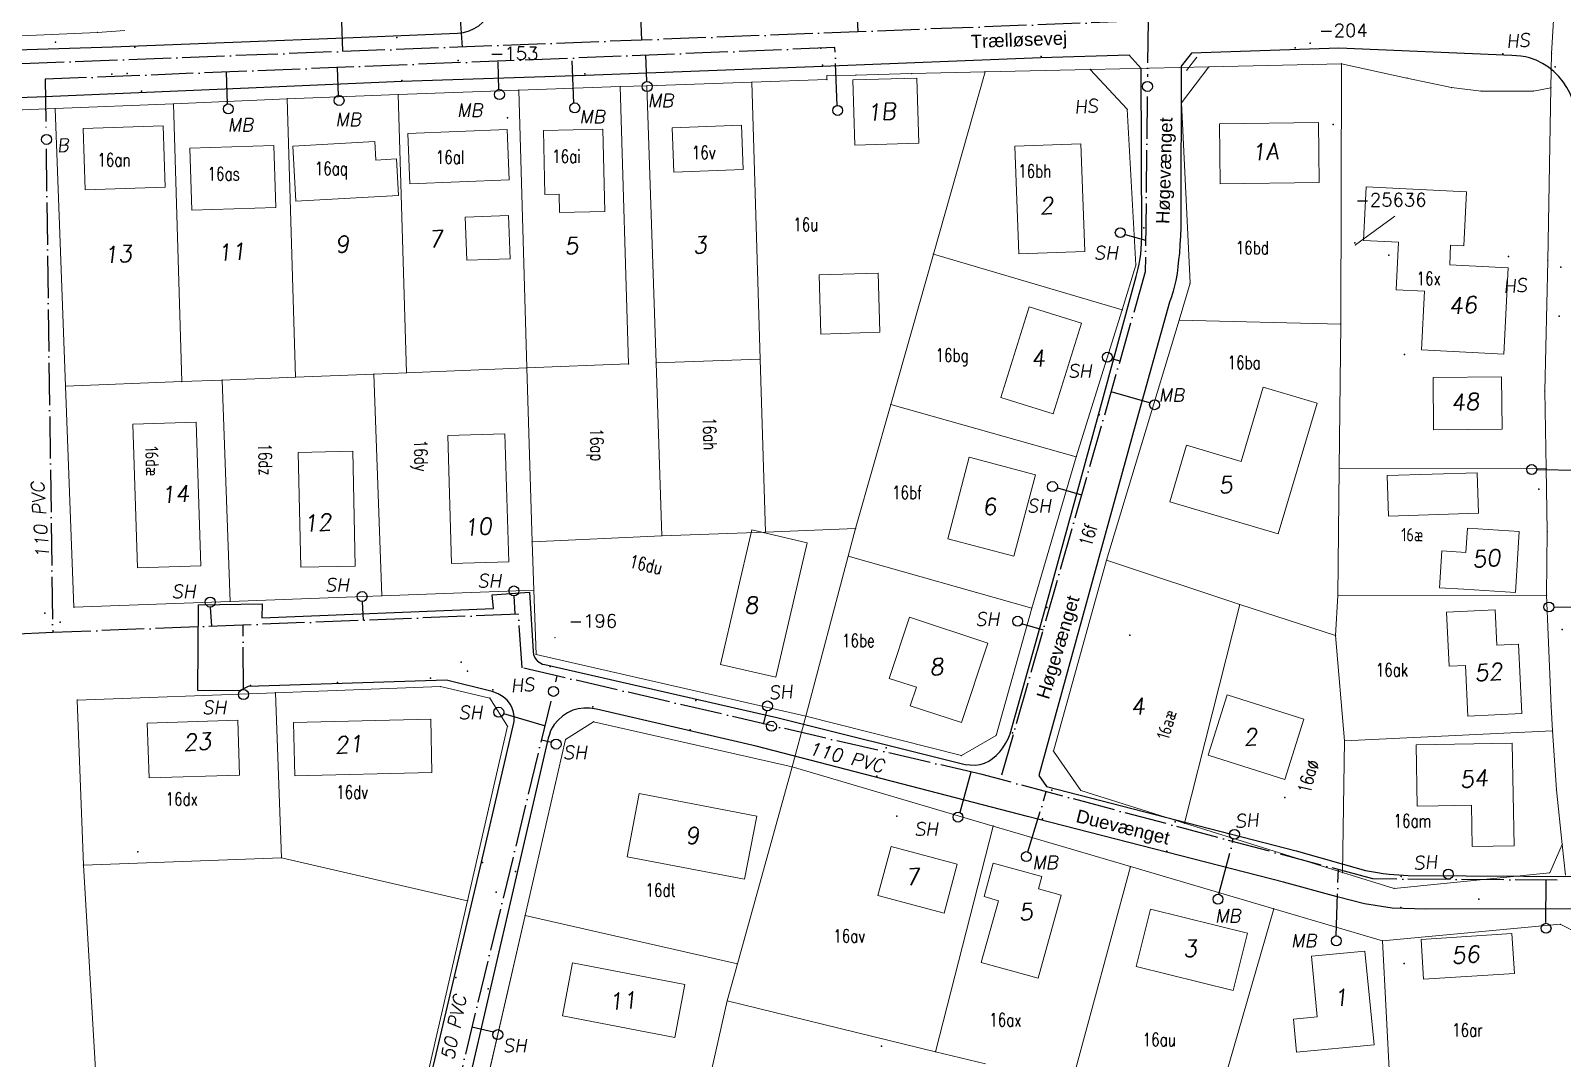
# Model space of a CAD drawing. Header units: millimetres. Extents: x 672113 to 680957, y 6130092 to 6137781.
# Drawn here: x 674425.1 to 674657, y 6132863.6 to 6133019.2 of the extents above; entities that cross this region are included whole.
import ezdxf

# ---------------------------------------------------------------- set-up
doc = ezdxf.new("R2010")
doc.units = ezdxf.units.MM
doc.header["$LTSCALE"] = 0.5
doc.linetypes.add('VVS3', pattern=[16, 12.8, -1.6, 0, -1.6])
for name, color, linetype, lineweight in [('bygning', 1, 'Continuous', 5), ('MILJOE', 1, 'Continuous', 5), ('OPTAGETVEJ', 1, 'Continuous', 5), ('skel', 142, 'Continuous', 5), ('SKELKREDS', 1, 'Continuous', 5), ('SKELPKT', 1, 'Continuous', 5)]:
    doc.layers.add(name, color=color, linetype=linetype, lineweight=lineweight)
for name, color, linetype, lineweight, plot in [('FIKS_PILE', 9, 'Continuous', 5, False), ('FIKS_TEKST', 6, 'Continuous', 5, False), ('FIKSPUNKT', 1, 'Continuous', 5, False), ('Hjælpelinie', 50, 'Continuous', 0, False)]:
    doc.layers.add(name, color=color, linetype=linetype, lineweight=lineweight, plot=plot)
for name, color, linetype in [('Husnr', 3, 'Continuous'), ('MATRNR', 12, 'Continuous'), ('Spildevand', 2, 'Continuous'), ('TF_V_---_Stikledning', 150, 'VVS3'), ('TF_V_---_Stophane', 3, 'Continuous'), ('TF_V_---_Tekst', 1, 'Continuous'), ('Vej', 7, 'Continuous'), ('Vejnavn', 9, 'Continuous')]:
    doc.layers.add(name, color=color, linetype=linetype)
doc.styles.add('Ariel', font='arial.ttf')
doc.styles.add('ROMANS', font='ROMANS')
doc.styles.get("Standard").update_dxf_attribs({"font": 'romans.shx', "width": 0.75})

# ---------------------------------------------------------------- blocks, each defined once
blk = doc.blocks.new('270554_270554.DWG_FMEBLOCK9')
at = {"layer": 'MILJOE', "color": 7}
blk.add_lwpolyline([(121.07, 60), (127.56, 88.26), (133.68, 114.93), (137.93, 117.6), (167.96, 110.76), (170.04, 118.46), (129.22, 127.81), (128.86, 137.53), (105.88, 136.68), (82.89, 135.82), (59.25, 134.95), (57.99, 168.42), (56.43, 210.45), (42.83, 209.9)], dxfattribs=at)
blk.add_lwpolyline([(122.24, 121.18), (124.9, 116.92), (118.84, 90.51), (90.67, 97.02), (60.69, 95.91), (59.77, 120.88), (89.75, 122), (114.74, 122.92)], close=True, dxfattribs=at)
blk = doc.blocks.new('270554_270554.DWG_FMEBLOCK64')
at = {"layer": 'FIKS_PILE', "color": 6}
blk.add_line((2.98, 2.17), (-2.98, -2.17), dxfattribs=at)

msp = doc.modelspace()

# ---------------------------------------------------------------- linework, layer by layer
at = {"layer": 'bygning'}
for points in [[(674549.88, 6133001.9, 42.95), (674559.6, 6133002.18, 43.32), (674559.31, 6133012.04, 43.31), (674549.6, 6133011.76, 43.3)], [(674433.42, 6132995.14, 39.23), (674445.5, 6132995.52, 39.5), (674445.2, 6133004.82, 39.49), (674433.12, 6133004.43, 39.48)], [(674482.24, 6133003.64, 40.03), (674482.56, 6132996.02, 40.04), (674497.6, 6132996.66, 40.05), (674497.27, 6133004.28, 40.04)], [(674511.77, 6133004.31, 41.01), (674502.77, 6133004.1, 41.18), (674502.99, 6132994.42, 41.19), (674505.15, 6132994.47, 41.19), (674505.21, 6132991.7, 41.2), (674512.06, 6132991.86, 41.2)], [(674522.25, 6133004.49, 40.45), (674522.52, 6132997.78, 40.56), (674533.02, 6132998.19, 40.56), (674532.75, 6133004.91, 40.56)], [(674605.09, 6133005.11, 45.62), (674605.21, 6132996.05, 45.75), (674620.2, 6132996.24, 45.74), (674620.08, 6133005.31, 45.96)], [(674465.3, 6132993.41, 40.57), (674480.82, 6132994.28, 40.04), (674480.52, 6132999.81, 40.11), (674477.4, 6132999.63, 40.11), (674477.24, 6133002.42, 40.11), (674464.84, 6133001.73, 40.1)], [(674574.13, 6133001.74, 42.94), (674574.74, 6132985.41, 42.98), (674584.73, 6132985.78, 43.22), (674584.13, 6133002.11, 43.2)], [(674449.54, 6132992.03, 40.57), (674462.28, 6132992.43, 40.57), (674461.98, 6133001.86, 40.57), (674449.24, 6133001.45, 40.56)], [(674627.32, 6132995.6, 46.29), (674626.91, 6132987.46, 46.29), (674632.2, 6132987.19, 46.3), (674631.84, 6132980, 46.3), (674636.12, 6132979.78, 46.3), (674635.67, 6132970.88, 46.31), (674648.13, 6132970.25, 46.32), (674648.8, 6132983.32, 46.31), (674639.94, 6132983.77, 46.3), (674640.09, 6132986.76, 46.3), (674642.1, 6132986.66, 46.3), (674642.51, 6132994.83, 46.3)], [(674491.16, 6132984.45, 40.08), (674497.71, 6132984.68, 40.09), (674497.47, 6132991.23, 40.08), (674490.93, 6132991, 40.08)], [(674544.78, 6132973.29, 40.74), (674553.71, 6132973.57, 40.79), (674553.42, 6132982.53, 40.69), (674544.5, 6132982.25, 40.64)], [(674584.22, 6132974.92, 43.23), (674576.28, 6132977.4, 42.93), (674572, 6132963.69, 42.84), (674579.94, 6132961.21, 42.98)], [(674597.57, 6132947.88, 45.74), (674613.98, 6132943.02, 45.78), (674619.86, 6132962.84, 44.89), (674611.71, 6132965.25, 44.85), (674608.38, 6132954.01, 44.81), (674600.11, 6132956.46, 45.24)], [(674637.5, 6132958.77, 46.71), (674647.88, 6132958.86, 46.72), (674647.81, 6132966.82, 46.71), (674637.43, 6132966.73, 46.7)], [(674450.9, 6132938.2, 39.86), (674450.21, 6132959.94, 39.87), (674440.62, 6132959.63, 39.86), (674441.31, 6132937.9, 39.88)], [(674488.31, 6132957.94, 40.2), (674488.87, 6132938.56, 40.22), (674497.51, 6132938.81, 40.23), (674496.94, 6132958.19, 40.21)], [(674465.66, 6132955.37, 40.25), (674466.03, 6132937.96, 40.3), (674474.27, 6132938.14, 40.3), (674473.9, 6132955.55, 40.25)], [(674567.21, 6132954.62, 42.38), (674563.96, 6132942.26, 42.39), (674573.98, 6132939.63, 42.39), (674577.23, 6132951.99, 42.41)], [(674644.32, 6132946.15, 46.6), (674644.12, 6132952.29, 46.6), (674630.47, 6132951.85, 46.6), (674630.67, 6132945.71, 46.6)], [(674529.56, 6132923.27, 41.32), (674537.93, 6132921.32, 41.53), (674542.68, 6132941.69, 41.52), (674534.31, 6132943.64, 41.51)], [(674642.06, 6132934.63, 46.71), (674649.91, 6132934.14, 46.71), (674650.48, 6132943.38, 46.71), (674642.64, 6132943.87, 46.7), (674642.41, 6132940.22, 46.7), (674638.76, 6132940.45, 46.7), (674638.41, 6132934.86, 46.71)], [(674558.16, 6132930.4, 43.69), (674555.11, 6132921.15, 43.43), (674559.22, 6132919.8, 43.44), (674558.3, 6132917, 43.44), (674566.04, 6132914.45, 43.42), (674570.02, 6132926.49, 43.39)], [(674639.46, 6132931.18, 46.76), (674639.84, 6132922.97, 46.77), (674642.33, 6132923.09, 46.77), (674642.69, 6132915.43, 46.78), (674650.84, 6132915.81, 46.78), (674650.35, 6132926.32, 46.77), (674647.06, 6132926.16, 46.77), (674646.81, 6132931.52, 46.77)], [(674614.97, 6132905.82, 44.65), (674617.88, 6132914.97, 44.59), (674606.28, 6132918.65, 44.58), (674603.38, 6132909.5, 44.64)], [(674443.08, 6132906.06, 39.86), (674456.76, 6132906.49, 39.87), (674456.5, 6132914.81, 39.86), (674442.81, 6132914.37, 39.85)], [(674465.15, 6132906.39, 39.72), (674485.9, 6132906.91, 39.78), (674485.7, 6132914.96, 39.77), (674464.95, 6132914.44, 39.76)], [(674643.35, 6132895.68, 46.79), (674649.69, 6132895.8, 46.8), (674649.39, 6132911.35, 46.78), (674634.86, 6132911.07, 46.77), (674635.04, 6132901.77, 46.78), (674638.19, 6132901.83, 46.78), (674643.22, 6132901.93, 46.78)], [(674515.43, 6132894.13, 40.59), (674533.22, 6132890.72, 40.63), (674535.05, 6132900.29, 40.62), (674517.27, 6132903.69, 40.61)], [(674553.4, 6132888.27, 41.78), (674563.41, 6132885.57, 41.76), (674565.41, 6132893, 41.76), (674555.4, 6132895.69, 41.75)], [(674570.86, 6132893.16, 41.53), (674569.46, 6132888.09, 41.56), (674571.63, 6132887.48, 42.13), (674569.04, 6132878.11, 42.08), (674577.64, 6132875.73, 42.37), (674581.13, 6132888.34, 42.6), (674577.71, 6132889.29, 42.72), (674578.21, 6132891.13, 42.77)], [(674594.65, 6132886.19, 43.46), (674592.5, 6132877.51, 43.49), (674607.18, 6132873.86, 43.51), (674609.34, 6132882.54, 43.5)], [(674636, 6132875.58, 45.33), (674649.74, 6132876.47, 45.34), (674649.35, 6132882.5, 45.33), (674635.61, 6132881.62, 45.33)], [(674627.12, 6132879.84, 44.29), (674619.02, 6132879.06, 43.87), (674619.9, 6132869.91, 43.88), (674616.28, 6132869.56, 43.85), (674616.77, 6132864.53, 43.83), (674628.49, 6132865.66, 44.3)], [(674522.65, 6132866.76, 40.3), (674524.19, 6132874.81, 40.35), (674507.18, 6132878.08, 40.28), (674505.64, 6132870.03, 40.37)]]:
    msp.add_polyline3d(points, close=True, dxfattribs=at)
at = {"layer": 'FIKSPUNKT', "color": 6}
for p in [(674625.64, 6132986.76), (674504.52, 6132927.29)]:
    msp.add_point(p, dxfattribs=at)
at = {"layer": 'Hjælpelinie'}
msp.add_line((674601.65, 6133015.23), (674600.1, 6133013.22), dxfattribs=at)
at = {"layer": 'MILJOE', "color": 7}
msp.add_lwpolyline([(674654.78, 6132984.39), (674655.27, 6133010.58), (674652.62, 6133010.09), (674644.69, 6133010.09), (674640.23, 6133010.62), (674633.48, 6133012.06), (674623.56, 6133014.23), (674623.46, 6132974.76), (674623.22, 6132952.94), (674654.55, 6132952.97), (674654.32, 6132964.68)], close=True, dxfattribs=at)
at = {"layer": 'OPTAGETVEJ', "color": 8}
for p, q in [((674433.13, 6132892.88), (674435.03, 6132861.08)), ((674491.28, 6132887.48), (674483.52, 6132853.65))]:
    msp.add_line(p, q, dxfattribs=at)
at = {"layer": 'skel', "color": 40}
for p, q in [((674655.99, 6133026.23), (674655.36, 6133015.78)), ((674392.06, 6133017.08), (674435.28, 6133018.97)), ((674435.28, 6133018.97), (674439.42, 6133019.24)), ((674603.49, 6133013.75), (674585.54, 6133013.36)), ((674603.49, 6133013.75), (674599.33, 6133008.32)), ((674623.56, 6133014.23), (674603.49, 6133013.75)), ((674623.46, 6132974.76), (674623.56, 6133014.23)), ((674633.48, 6133012.06), (674623.56, 6133014.23)), ((674655.36, 6133015.78), (674655.27, 6133010.58)), ((674534.31, 6133011.42), (674518.44, 6133010.89)), ((674545.69, 6133011.81), (674534.31, 6133011.42)), ((674535.57, 6132969.5), (674534.31, 6133011.42)), ((674550.06, 6133012.51), (674545.67, 6133012.41)), ((674545.67, 6133012.41), (674545.69, 6133011.81)), ((674558.5, 6133012.74), (674550.06, 6133012.51)), ((674569.63, 6133013.02), (674558.5, 6133012.74)), ((674561.81, 6132985.39), (674569.63, 6133013.02)), ((674585.54, 6133013.36), (674569.63, 6133013.02)), ((674591.13, 6133007.33), (674585.54, 6133013.36)), ((674640.23, 6133010.62), (674633.48, 6133012.06)), ((674464, 6133008.93), (674446.76, 6133008.14)), ((674480.79, 6133009.56), (674464, 6133008.93)), ((674465.26, 6132966.76), (674464, 6133008.93)), ((674499.03, 6133010.24), (674480.79, 6133009.56)), ((674482.05, 6132967.43), (674480.79, 6133009.56)), ((674514.4, 6133010.75), (674499.03, 6133010.24)), ((674500.28, 6132968.19), (674499.03, 6133010.24)), ((674518.44, 6133010.89), (674514.4, 6133010.75)), ((674515.65, 6132968.76), (674514.4, 6133010.75)), ((674519.83, 6132968.92), (674518.44, 6133010.89)), ((674644.69, 6133010.09), (674640.23, 6133010.62)), ((674652.62, 6133010.09), (674644.69, 6133010.09)), ((674655.27, 6133010.58), (674652.62, 6133010.09)), ((674655.27, 6133010.58), (674654.78, 6132984.39)), ((674428.86, 6133007.42), (674415.27, 6133006.87)), ((674446.76, 6133008.14), (674428.86, 6133007.42)), ((674428.86, 6133007.42), (674430.43, 6132965.39)), ((674448.02, 6132966.08), (674446.76, 6133008.14)), ((674592.44, 6132983.72), (674591.13, 6133007.33)), ((674599.33, 6133008.32), (674600.66, 6132980.97)), ((674555.35, 6132962.6), (674561.81, 6132985.39)), ((674561.81, 6132985.39), (674590.38, 6132976.94)), ((674590.38, 6132976.94), (674592.44, 6132983.72)), ((674654.78, 6132984.39), (674654.32, 6132964.68)), ((674600.66, 6132980.97), (674599.01, 6132975.39)), ((674583.41, 6132954.71), (674590.38, 6132976.94)), ((674599.01, 6132975.39), (674588.01, 6132939.05)), ((674599.01, 6132975.39), (674623.46, 6132974.76)), ((674623.22, 6132952.94), (674623.46, 6132974.76)), ((674519.83, 6132968.92), (674535.57, 6132969.5)), ((674536.38, 6132943.3), (674535.57, 6132969.5)), ((674465.26, 6132966.76), (674477.1, 6132967.23)), ((674477.1, 6132967.23), (674482.05, 6132967.43)), ((674478.32, 6132933.65), (674477.1, 6132967.23)), ((674482.05, 6132967.43), (674500.28, 6132968.19)), ((674500.28, 6132968.19), (674515.65, 6132968.76)), ((674501.04, 6132941.82), (674500.28, 6132968.19)), ((674520.7, 6132942.73), (674519.83, 6132968.92)), ((674430.43, 6132965.39), (674448.02, 6132966.08)), ((674431.69, 6132931.92), (674430.43, 6132965.39)), ((674448.02, 6132966.08), (674454.12, 6132966.32)), ((674454.12, 6132966.32), (674465.26, 6132966.76)), ((674455.33, 6132932.79), (674454.12, 6132966.32)), ((674550.01, 6132943.83), (674555.35, 6132962.6)), ((674555.35, 6132962.6), (674583.41, 6132954.71)), ((674654.32, 6132964.68), (674654.55, 6132952.97)), ((674576.67, 6132931.8), (674583.41, 6132954.71)), ((674623.03, 6132933.71), (674623.22, 6132952.94)), ((674623.22, 6132952.94), (674654.55, 6132952.97)), ((674654.55, 6132952.97), (674654.7, 6132943.42)), ((674501.04, 6132941.82), (674520.7, 6132942.73)), ((674501.3, 6132934.5), (674501.04, 6132941.82)), ((674520.7, 6132942.73), (674536.38, 6132943.3)), ((674536.38, 6132943.3), (674550.01, 6132943.83)), ((674550.01, 6132943.83), (674548.91, 6132939.67)), ((674654.7, 6132943.42), (674654.6, 6132933.75)), ((674548.91, 6132939.67), (674542.48, 6132915.43)), ((674548.91, 6132939.67), (674576.67, 6132931.8)), ((674588.01, 6132939.05), (674579.96, 6132910.13)), ((674588.01, 6132939.05), (674608.16, 6132932.33)), ((674431.69, 6132931.92), (674455.33, 6132932.79)), ((674455.33, 6132932.79), (674478.32, 6132933.65)), ((674478.32, 6132933.65), (674501.3, 6132934.5)), ((674501.3, 6132934.5), (674501.66, 6132924.78)), ((674622.67, 6132927.62), (674623.03, 6132933.71)), ((674623.03, 6132933.71), (674654.6, 6132933.75)), ((674654.6, 6132933.75), (674655.28, 6132916.92)), ((674571.29, 6132912.5), (674576.67, 6132931.8)), ((674608.16, 6132932.33), (674599.79, 6132899.21)), ((674608.16, 6132932.33), (674622.67, 6132927.62)), ((674624.03, 6132911.7), (674622.67, 6132927.62)), ((674542.48, 6132915.43), (674501.66, 6132924.78)), ((674432.21, 6132917.85), (674462.19, 6132918.97)), ((674462.19, 6132918.97), (674487.17, 6132919.89)), ((674462.19, 6132918.97), (674463.11, 6132893.99)), ((674487.17, 6132919.89), (674494.68, 6132918.15)), ((674432.21, 6132917.85), (674433.13, 6132892.88)), ((674494.68, 6132918.15), (674497.34, 6132913.9)), ((674655.28, 6132916.92), (674655.52, 6132913.18)), ((674497.34, 6132913.9), (674491.28, 6132887.48)), ((674510.37, 6132914.57), (674506.11, 6132911.9)), ((674540.4, 6132907.73), (674510.37, 6132914.57)), ((674542.48, 6132915.43), (674540.4, 6132907.73)), ((674542.48, 6132915.43), (674566.04, 6132909.46)), ((674506.11, 6132911.9), (674500, 6132885.24)), ((674566.04, 6132909.46), (674571.29, 6132912.5)), ((674623.74, 6132891.73), (674624.03, 6132911.7)), ((674624.03, 6132911.7), (674655.52, 6132913.18)), ((674655.52, 6132913.18), (674656.09, 6132904.25)), ((674579.96, 6132910.13), (674584.09, 6132904.17)), ((674540.4, 6132907.73), (674532.13, 6132877.91)), ((674540.4, 6132907.73), (674570.85, 6132898.77)), ((674584.09, 6132904.17), (674599.79, 6132899.21)), ((674656.09, 6132904.25), (674656.98, 6132895.98)), ((674562.09, 6132864.6), (674570.85, 6132898.77)), ((674570.85, 6132898.77), (674591.65, 6132892.64)), ((674599.79, 6132899.21), (674623.74, 6132891.73)), ((674655.09, 6132891.72), (674656.98, 6132895.98)), ((674656.98, 6132895.98), (674657.49, 6132891.33)), ((674463.11, 6132893.99), (674433.13, 6132892.88)), ((674463.11, 6132893.99), (674491.28, 6132887.48)), ((674582.71, 6132859.64), (674591.65, 6132892.64)), ((674591.65, 6132892.64), (674613.3, 6132886.26)), ((674623.74, 6132891.73), (674631.56, 6132889.33)), ((674631.56, 6132889.33), (674655.09, 6132891.72)), ((674604.17, 6132854.53), (674613.3, 6132886.26)), ((674613.3, 6132886.26), (674629.79, 6132881.41)), ((674500, 6132885.24), (674493.51, 6132856.97)), ((674500, 6132885.24), (674532.13, 6132877.91)), ((674629.79, 6132881.41), (674656.67, 6132883.91)), ((674656.67, 6132883.91), (674659.44, 6132882.51)), ((674630.88, 6132860), (674629.79, 6132881.41)), ((674532.13, 6132877.91), (674530.59, 6132872.31)), ((674530.59, 6132872.31), (674525.45, 6132849.68)), ((674530.59, 6132872.31), (674562.09, 6132864.6)), ((674562.09, 6132864.6), (674569.66, 6132862.78))]:
    msp.add_line(p, q, dxfattribs=at)
at = {"layer": 'SKELKREDS', "color": 250, "true_color": 0x333333}
for p in [(674603.49, 6133013.75), (674623.56, 6133014.23), (674655.36, 6133015.78), (674534.31, 6133011.42), (674545.67, 6133012.41), (674545.69, 6133011.81), (674550.06, 6133012.51), (674558.5, 6133012.74), (674569.63, 6133013.02), (674464, 6133008.93), (674480.79, 6133009.56), (674499.03, 6133010.24), (674514.4, 6133010.75), (674518.44, 6133010.89), (674428.86, 6133007.42), (674446.76, 6133008.14), (674654.78, 6132984.39), (674477.1, 6132967.23), (674500.28, 6132968.19), (674430.43, 6132965.39), (674454.12, 6132966.32), (674654.32, 6132964.68), (674654.55, 6132952.97), (674501.04, 6132941.82), (674520.7, 6132942.73), (674536.38, 6132943.3), (674550.01, 6132943.83), (674654.7, 6132943.42), (674455.33, 6132932.79), (674478.32, 6132933.65), (674501.3, 6132934.5), (674654.6, 6132933.75), (674431.69, 6132931.92), (674501.66, 6132924.78), (674462.19, 6132918.97), (674487.17, 6132919.89), (674432.21, 6132917.85), (674494.68, 6132918.15), (674655.28, 6132916.92), (674497.34, 6132913.9), (674510.37, 6132914.57), (674542.48, 6132915.43), (674506.11, 6132911.9), (674540.4, 6132907.73), (674656.09, 6132904.25), (674463.11, 6132893.99), (674433.13, 6132892.88), (674491.28, 6132887.48), (674500, 6132885.24), (674532.13, 6132877.91), (674530.59, 6132872.31)]:
    msp.add_point(p, dxfattribs=at)
at = {"layer": 'SKELPKT', "color": 253, "true_color": 0x999999}
for p in [(674435.28, 6133018.97), (674585.54, 6133013.36), (674633.48, 6133012.06), (674640.23, 6133010.62), (674644.69, 6133010.09), (674652.62, 6133010.09), (674655.27, 6133010.58), (674591.13, 6133007.33), (674599.33, 6133008.32), (674561.81, 6132985.39), (674592.44, 6132983.72), (674600.66, 6132980.97), (674590.38, 6132976.94), (674599.01, 6132975.39), (674623.46, 6132974.76), (674535.57, 6132969.5), (674482.05, 6132967.43), (674515.65, 6132968.76), (674519.83, 6132968.92), (674448.02, 6132966.08), (674465.26, 6132966.76), (674555.35, 6132962.6), (674583.41, 6132954.71), (674623.22, 6132952.94), (674548.91, 6132939.67), (674588.01, 6132939.05), (674623.03, 6132933.71), (674576.67, 6132931.8), (674608.16, 6132932.33), (674622.67, 6132927.62), (674571.29, 6132912.5), (674624.03, 6132911.7), (674655.52, 6132913.18), (674566.04, 6132909.46), (674579.96, 6132910.13), (674584.09, 6132904.17), (674570.85, 6132898.77), (674599.79, 6132899.21), (674656.98, 6132895.98), (674591.65, 6132892.64), (674623.74, 6132891.73), (674655.09, 6132891.72), (674631.56, 6132889.33), (674613.3, 6132886.26), (674656.67, 6132883.91), (674629.79, 6132881.41), (674562.09, 6132864.6)]:
    msp.add_point(p, dxfattribs=at)
at = {"layer": 'Spildevand'}
for p in [(674480.57, 6133018.2), (674428.89, 6133017.5), (674440.94, 6133016.75), (674544.77, 6133016.56), (674616.53, 6133016.63), (674618.83, 6133017.35), (674489.84, 6133014.71), (674545.01, 6133013.99), (674578.1, 6133015.31), (674647.98, 6133015.72), (674655.91, 6133013.73), (674437.46, 6133012.63), (674439.77, 6133012.73), (674481.33, 6133011.67), (674509.03, 6133012.67), (674441.94, 6133010.07), (674497.32, 6133006.01), (674622.29, 6133005.01), (674593.63, 6132989.39), (674625.58, 6132987.12), (674630.72, 6132985.24), (674648.87, 6132985.03), (674656.75, 6132983.44), (674656.51, 6132976.02), (674633.09, 6132970.2), (674586.91, 6132961.04), (674653.46, 6132949.78), (674427.32, 6132931.03), (674578.97, 6132931.86), (674429.61, 6132929.65), (674656.96, 6132928.55), (674490.33, 6132923.58), (674485.66, 6132921.16), (674491.27, 6132922.24), (674503.77, 6132922.94), (674458.44, 6132920.06), (674471.61, 6132920.54), (674495.13, 6132919.39), (674510.24, 6132916.82), (674525.82, 6132917.8), (674524.99, 6132913.33), (674573.76, 6132912.9), (674554.64, 6132910.65), (674553.24, 6132906.33), (674579.7, 6132904.23), (674556.24, 6132900.28), (674578.3, 6132899.88), (674598.38, 6132899.42), (674493.57, 6132893.24), (674597.12, 6132895), (674498.55, 6132891.89), (674632.62, 6132891.12), (674495.63, 6132888.75), (674632.57, 6132886.43), (674644.33, 6132887.73), (674633.07, 6132877.97), (674489.53, 6132875.87), (674494.38, 6132874.15), (674553.94, 6132865.46)]:
    msp.add_point(p, dxfattribs=at)
at = {"layer": 'TF_V_---_Stikledning'}
for p, q in [((674517.38, 6133024.15), (674517.62, 6133017.8)), ((674550.15, 6133022.84), (674550.37, 6133019.08)), ((674472.21, 6133020.59), (674472.37, 6133016.12)), ((674490.1, 6133021.66), (674490.45, 6133016.73)), ((674546.89, 6133016.66), (674427.34, 6133011.87)), ((674547.24, 6133007.88), (674546.89, 6133016.66)), ((674471.73, 6133009.39), (674471.62, 6133013.61)), ((674496, 6133010.28), (674495.9, 6133014.51)), ((674507.39, 6133008.27), (674507.08, 6133015.04)), ((674518.43, 6133011.51), (674518.28, 6133015.59)), ((674427.34, 6133011.87), (674427.44, 6133004.32)), ((674454.95, 6133008.12), (674454.82, 6133012.98)), ((674427.48, 6133001.32), (674428.49, 6132928.08)), ((674590.82, 6132988.37), (674593.92, 6132987.49)), ((674588.93, 6132969.54), (674590.02, 6132969.22)), ((674594.52, 6132962.88), (674588.69, 6132964.55)), ((674653.2, 6132952.75), (674659.64, 6132952.66)), ((674580.56, 6132949.99), (674584.23, 6132948.94)), ((674475.31, 6132932.75), (674475.49, 6132929.94)), ((674498.28, 6132933.67), (674498.46, 6132930.85)), ((674499, 6132930.87), (674428.51, 6132928.08)), ((674452.33, 6132931.92), (674452.51, 6132929.03)), ((674499.56, 6132922.76), (674499, 6132930.87)), ((674655.79, 6132931.92), (674659.66, 6132931.98)), ((674428.49, 6132928.08), (674350.84, 6132924.77)), ((674457.37, 6132919.45), (674457.32, 6132929.22)), ((674575.27, 6132929.4), (674578.41, 6132928.5)), ((674569.18, 6132906.59), (674499.56, 6132922.76)), ((674504.82, 6132921.54), (674504.59, 6132920.61)), ((674503.89, 6132917.69), (674483.86, 6132834.95)), ((674536.53, 6132916.19), (674536.01, 6132914.23)), ((674496.73, 6132915.81), (674502.98, 6132913.95)), ((674503.97, 6132911.42), (674502.46, 6132911.78)), ((674565.87, 6132900.9), (674567.49, 6132906.99)), ((674628.32, 6132890.78), (674569.18, 6132906.59)), ((674576.08, 6132894.88), (674578.88, 6132904)), ((674605, 6132888.47), (674607.13, 6132896.45)), ((674607.11, 6132896.82), (674607.02, 6132896.48)), ((674622.78, 6132882.14), (674623.09, 6132892.18)), ((674656.23, 6132890.57), (674628.32, 6132890.78)), ((674654.49, 6132884.17), (674654.54, 6132890.58)), ((674495.23, 6132867.55), (674491.94, 6132868.35))]:
    msp.add_line(p, q, dxfattribs=at)
for points in [[(674652.07, 6133020.66), (674608.28, 6133021.28), (674608.28, 6133021.28), (674225.72, 6133006.61)], [(674594.29, 6133020.74), (674594.2, 6133012.24)], [(674594.16, 6133009.24), (674593.87, 6132982.72), (674571.94, 6132905.85), (674571.94, 6132905.85)]]:
    msp.add_lwpolyline(points, dxfattribs=at)
at = {"layer": 'TF_V_---_Stophane'}
for centre in [(674518.47, 6133010.77), (674594.2, 6133010.78), (674471.84, 6133008.66), (674496.11, 6133009.56), (674455.07, 6133007.39), (674507.51, 6133007.54), (674547.31, 6133007.14), (674427.56, 6133002.75), (674590.08, 6132988.64), (674588.13, 6132969.78), (674595.28, 6132962.58), (674652.36, 6132952.77), (674579.82, 6132950.2), (674498.3, 6132934.39), (674452.33, 6132932.69), (674475.32, 6132933.54), (674654.96, 6132931.95), (674574.55, 6132929.8), (674457.37, 6132918.7), (674504.29, 6132919.17), (674496.01, 6132916.02), (674536.68, 6132916.97), (674537.28, 6132913.9), (674504.69, 6132911.19, 40.6), (674565.52, 6132900.13), (674607.37, 6132897.52), (674575.86, 6132894.16), (674639.74, 6132891.5), (674604.87, 6132887.7), (674654.53, 6132883.3), (674622.78, 6132881.39), (674495.86, 6132867.2)]:
    msp.add_circle(centre, 0.75, dxfattribs=at)
at = {"layer": 'Vej', "linetype": 'Continuous'}
for points in [[(674489.76, 6133018.83), (674490.67, 6133018.96), (674491.53, 6133019.21), (674492.29, 6133019.55), (674493.01, 6133019.97), (674493.57, 6133020.46), (674494.09, 6133021.01), (674494.51, 6133021.6), (674494.93, 6133022.26), (674495.21, 6133022.9), (674495.49, 6133023.58), (674495.66, 6133024.31), (674495.79, 6133025.06)], [(674210.51, 6133008.02), (674245.52, 6133009.35), (674310.41, 6133011.91), (674345.23, 6133013.31), (674378.99, 6133014.57), (674409.91, 6133015.9), (674437.52, 6133016.79), (674473.98, 6133018.2), (674489.76, 6133018.83)], [(674600.86, 6133015.84), (674599.31, 6133013.83)], [(674623.17, 6133016.57), (674600.86, 6133015.84)], [(674649.33, 6133015.45), (674623.17, 6133016.57)], [(674593.32, 6132987.93), (674593.25, 6133013.49), (674591.43, 6133015.5), (674578.06, 6133015.1), (674545.01, 6133013.78), (674509.13, 6133012.46), (674481.33, 6133011.51), (674458.15, 6133010.52), (674426.07, 6133009.17)], [(674599.31, 6133013.83), (674599.23, 6132990.76)], [(674659.03, 6133004.6), (674659.05, 6133005.97), (674658.88, 6133007.28), (674658.61, 6133008.53), (674658.16, 6133009.71), (674657.66, 6133010.63), (674657.11, 6133011.48), (674656.47, 6133012.3), (674655.73, 6133013.03), (674654.9, 6133013.69), (674653.98, 6133014.26), (674653.05, 6133014.75), (674652.03, 6133015.1), (674651.41, 6133015.25), (674650.73, 6133015.37), (674650.05, 6133015.44), (674649.33, 6133015.45)], [(674426.07, 6133009.17), (674406.69, 6133008.49), (674376.87, 6133007.42), (674339.31, 6133005.96), (674317.9, 6133005.14)], [(674599.23, 6132990.76), (674599.26, 6132989.44), (674599.19, 6132988.16), (674599.11, 6132986.84), (674599.04, 6132985.53), (674598.92, 6132984.51), (674598.8, 6132983.46), (674598.67, 6132982.44), (674598.5, 6132981.42), (674598.28, 6132980.58), (674598.1, 6132979.77), (674597.83, 6132978.94), (674597.55, 6132978.13)], [(674592.47, 6132981.99), (674592.65, 6132982.61), (674592.78, 6132983.23), (674592.96, 6132983.85), (674593.05, 6132984.47), (674593.18, 6132985.33), (674593.26, 6132986.19), (674593.29, 6132987.05), (674593.32, 6132987.93)], [(674573.42, 6132912.73), (674578.78, 6132931.83), (674586.77, 6132961.04), (674592.47, 6132981.99)], [(674597.55, 6132978.13), (674592.34, 6132959.46), (674577.73, 6132906.46), (674578.92, 6132904.77)], [(674494.99, 6132919.15), (674488.12, 6132920.89), (674458.1, 6132919.92), (674456.77, 6132919.25), (674450.46, 6132919.29), (674450.54, 6132932.29), (674460.17, 6132932.42), (674460.16, 6132930.33), (674495.22, 6132931.72), (674495.03, 6132933.81), (674500.66, 6132934.21), (674501.22, 6132925.19)], [(674501.22, 6132925.19), (674501.28, 6132924.76), (674501.43, 6132924.37), (674501.63, 6132924.05), (674501.87, 6132923.76), (674502.12, 6132923.58), (674502.36, 6132923.45), (674502.65, 6132923.32), (674502.99, 6132923.24)], [(674502.99, 6132923.24), (674538.09, 6132915.2), (674566.58, 6132908.12)], [(674498.35, 6132914.61), (674498.33, 6132915.36), (674498.22, 6132916.02), (674498.02, 6132916.64), (674497.77, 6132917.19), (674497.27, 6132917.83), (674496.69, 6132918.35), (674495.91, 6132918.79), (674494.99, 6132919.15)], [(674510.78, 6132916.48), (674509.81, 6132916.63), (674508.9, 6132916.63), (674508.03, 6132916.54), (674507.22, 6132916.31), (674506.41, 6132915.92), (674505.65, 6132915.42), (674504.99, 6132914.84), (674504.37, 6132914.16), (674504.09, 6132913.67), (674503.86, 6132913.19), (674503.68, 6132912.65), (674503.5, 6132912.08)], [(674577.58, 6132899.82), (674576.03, 6132900.24), (674534.95, 6132910.88), (674510.78, 6132916.48)], [(674483.96, 6132853.34), (674489.29, 6132876), (674493.38, 6132893.31), (674498.35, 6132914.61)], [(674503.5, 6132912.08), (674497.6, 6132886.51), (674490.1, 6132854.18)], [(674566.58, 6132908.12), (674567.35, 6132908.03), (674568.13, 6132908.02), (674568.85, 6132908.11), (674569.52, 6132908.31), (674570.18, 6132908.62), (674570.75, 6132909.01), (674571.32, 6132909.47), (674571.84, 6132910.02), (674572.31, 6132910.62), (674572.73, 6132911.27), (674573.1, 6132911.97), (674573.42, 6132912.73)], [(674578.92, 6132904.77), (674616.71, 6132895.01)], [(674614.78, 6132890.28), (674577.58, 6132899.82)], [(674616.71, 6132895.01), (674627.21, 6132892.06)], [(674627.21, 6132892.06), (674628.13, 6132891.89), (674629, 6132891.74), (674629.86, 6132891.62), (674630.78, 6132891.51), (674631.5, 6132891.44), (674632.23, 6132891.38), (674632.95, 6132891.34), (674633.67, 6132891.3)], [(674633.67, 6132891.3), (674659.96, 6132891.12), (674661.22, 6132892.83)], [(674658.32, 6132886.24), (674636.28, 6132886.18), (674631.22, 6132886.37), (674627.07, 6132886.99), (674622.91, 6132888.06), (674614.78, 6132890.28)]]:
    msp.add_lwpolyline(points, dxfattribs=at)
at = {"layer": 'Vejnavn', "color": 1}
for p in [(674591.52, 6132927.69), (674615.01, 6132903.12), (674441.36, 6132894.89)]:
    msp.add_point(p, dxfattribs=at)

# ---------------------------------------------------------------- block references
at = {"layer": 'FIKS_PILE', "color": 6}
msp.add_blockref('270554_270554.DWG_FMEBLOCK64', (674628.68, 6132988.96), dxfattribs=at)
at = {"layer": 'MILJOE', "color": 7}
msp.add_blockref('270554_270554.DWG_FMEBLOCK9', (674372.44, 6132796.97), dxfattribs=at)

# ---------------------------------------------------------------- texts
at = {"layer": 'FIKS_TEKST'}
for s, p in [('-204', (674620.16, 6133018.28)), ('-153', (674494.63, 6133014.8)), ('-25636', (674625.64, 6132992.61)), ('-196', (674506.55, 6132928.84))]:
    msp.add_text(s, height=2, dxfattribs=at).set_placement(p)
at = {"layer": 'Husnr', "style": 'ROMANS', "oblique": 10}
for s, p in [('1B', (674551.78, 6133005.55)), ('1A', (674610, 6132999.52, 45.77)), ('2', (674577.9, 6132991.4)), ('9', (674471.31, 6132985.56)), ('7', (674485.43, 6132986.36)), ('3', (674525.43, 6132985.45)), ('13', (674436.28, 6132983.98)), ('11', (674453.46, 6132984.32)), ('5', (674505.99, 6132985.34)), ('46', (674639.85, 6132976.25)), ('4', (674576.62, 6132968.27)), ('48', (674640.19, 6132961.59)), ('5', (674605.02, 6132949.14)), ('14', (674444.93, 6132947.64)), ('6', (674569.25, 6132945.84)), ('12', (674466.5, 6132943.32)), ('10', (674490.75, 6132942.72)), ('50', (674643.41, 6132937.93)), ('8', (674533.2, 6132930.9)), ('8', (674561.25, 6132921.59)), ('52', (674643.74, 6132920.7)), ('4', (674591.72, 6132915.56)), ('23', (674448.28, 6132910.14)), ('21', (674471.22, 6132909.76)), ('2', (674608.79, 6132910.96)), ('54', (674641.53, 6132904.56)), ('9', (674524.3, 6132896.02)), ('7', (674557.62, 6132889.77)), ('5', (674574.78, 6132884.48)), ('3', (674599.62, 6132878.92)), ('56', (674640.26, 6132877.91)), ('11', (674512.68, 6132870.94)), ('1', (674622.42, 6132871.49))]:
    msp.add_text(s, height=2.5, rotation=3.9, dxfattribs=at).set_placement(p)
at = {"layer": 'MATRNR', "width": 0.75}
for s, p in [('16an', (674435.25, 6132998.68)), ('16al', (674486.47, 6132999.07, -40.08)), ('16ai', (674504.08, 6132999.2, -41.2)), ('16v', (674525.22, 6132999.79)), ('16as', (674451.92, 6132996.56)), ('16aq', (674468.15, 6132997.37)), ('16bh', (674574.63, 6132996.97)), ('16u', (674540.58, 6132988.88)), ('16bd', (674607.55, 6132985.36)), ('16x', (674634.93, 6132980.71)), ('16bg', (674562.11, 6132969.08)), ('16ba', (674606.32, 6132967.97)), ('16bf', (674555.53, 6132948.28)), ('16æ', (674632.61, 6132941.9)), ('16be', (674547.96, 6132925.88, 43.44)), ('16ak', (674628.75, 6132921.44)), ('16dv', (674471.39, 6132902.92)), ('16dx', (674445.58, 6132901.88)), ('16am', (674631.44, 6132898.57)), ('16dt', (674518.21, 6132888.09)), ('16av', (674546.64, 6132881.14)), ('16ax', (674570.25, 6132868.43)), ('16au', (674593.47, 6132865.45)), ('16ar', (674640.31, 6132866.89))]:
    msp.add_text(s, height=2, dxfattribs=at).set_placement(p)
for s, rotation, p in [('16ah', 272, (674526.87, 6132960.64)), ('16ap', 272, (674509.8, 6132958.97)), ('16dæ', 272, (674442.46, 6132956.22)), ('16dz', 272, (674459.57, 6132956.69, -40.3)), ('16dy', 272, (674483.16, 6132957.23, 40.22)), ('16f', 73, (674585.68, 6132940.97)), ('16du', 347, (674515.6, 6132937.97, -41.32)), ('16aæ', 74, (674597.44, 6132911.75)), ('16aø', 76, (674618.85, 6132903.62))]:
    msp.add_text(s, height=2, rotation=rotation, dxfattribs=at).set_placement(p)
at = {"layer": 'TF_V_---_Tekst', "style": 'ROMANS', "oblique": 10}
for s, rotation, p in [('HS', 3.8744, (674648.53, 6133016.6)), ('HS', 3.8744, (674583.17, 6133006.64)), ('B', 3.8744, (674429.16, 6133000.83)), ('HS', 3.8744, (674648.1, 6132979.49)), ('110 PVC', 93.8744, (674427.96, 6132939.35)), ('HS', 3.8744, (674497.86, 6132919.01)), ('SH', 3.8744, (674536.91, 6132917.95)), ('110 PVC', 346.0171, (674542.75, 6132909.64)), ('SH', 3.8744, (674607.46, 6132898.5)), ('SH', 3.8744, (674634.5, 6132892.15)), ('50 PVC', 78.5154, (674489.19, 6132863.23))]:
    msp.add_text(s, height=2, rotation=rotation, dxfattribs=at).set_placement(p)
for s, p in [('MB', (674518.55, 6133007.64, -46.76)), ('MB', (674471.26, 6133004.77, -46.76)), ('MB', (674489.68, 6133006.2, -46.76)), ('MB', (674508.19, 6133005.21, -46.76)), ('MB', (674454.95, 6133003.96, -46.76)), ('SH', (674586.08, 6132984.58)), ('SH', (674582.13, 6132966.69)), ('MB', (674595.87, 6132963.05)), ('SH', (674575.96, 6132946.27)), ('SH', (674446.49, 6132933.29)), ('SH', (674469.71, 6132934.29)), ('SH', (674492.76, 6132934.93)), ('SH', (674568.14, 6132929.11)), ('SH', (674451.12, 6132915.72)), ('SH', (674489.91, 6132914.98)), ('SH', (674505.72, 6132908.93)), ('SH', (674558.87, 6132897.33)), ('MB', (674576.74, 6132892.26)), ('MB', (674604.43, 6132884.19)), ('MB', (674615.9, 6132880.42)), ('SH', (674496.62, 6132864.53))]:
    msp.add_text(s, height=2, dxfattribs=at).set_placement(p)
at = {"layer": 'Vejnavn', "style": 'Ariel'}
for s, rotation, p in [('Trælløsevej', 2.125, (674567.49, 6133016.59)), ('Høgevænget', 88.2732, (674597.5, 6132989.93)), ('Høgevænget', 73.125, (674579.25, 6132917.84)), ('Duevænget', 346.125, (674583.24, 6132899.41))]:
    msp.add_text(s, height=2, rotation=rotation, dxfattribs=at).set_placement(p)

doc.saveas('drawing.dxf')
